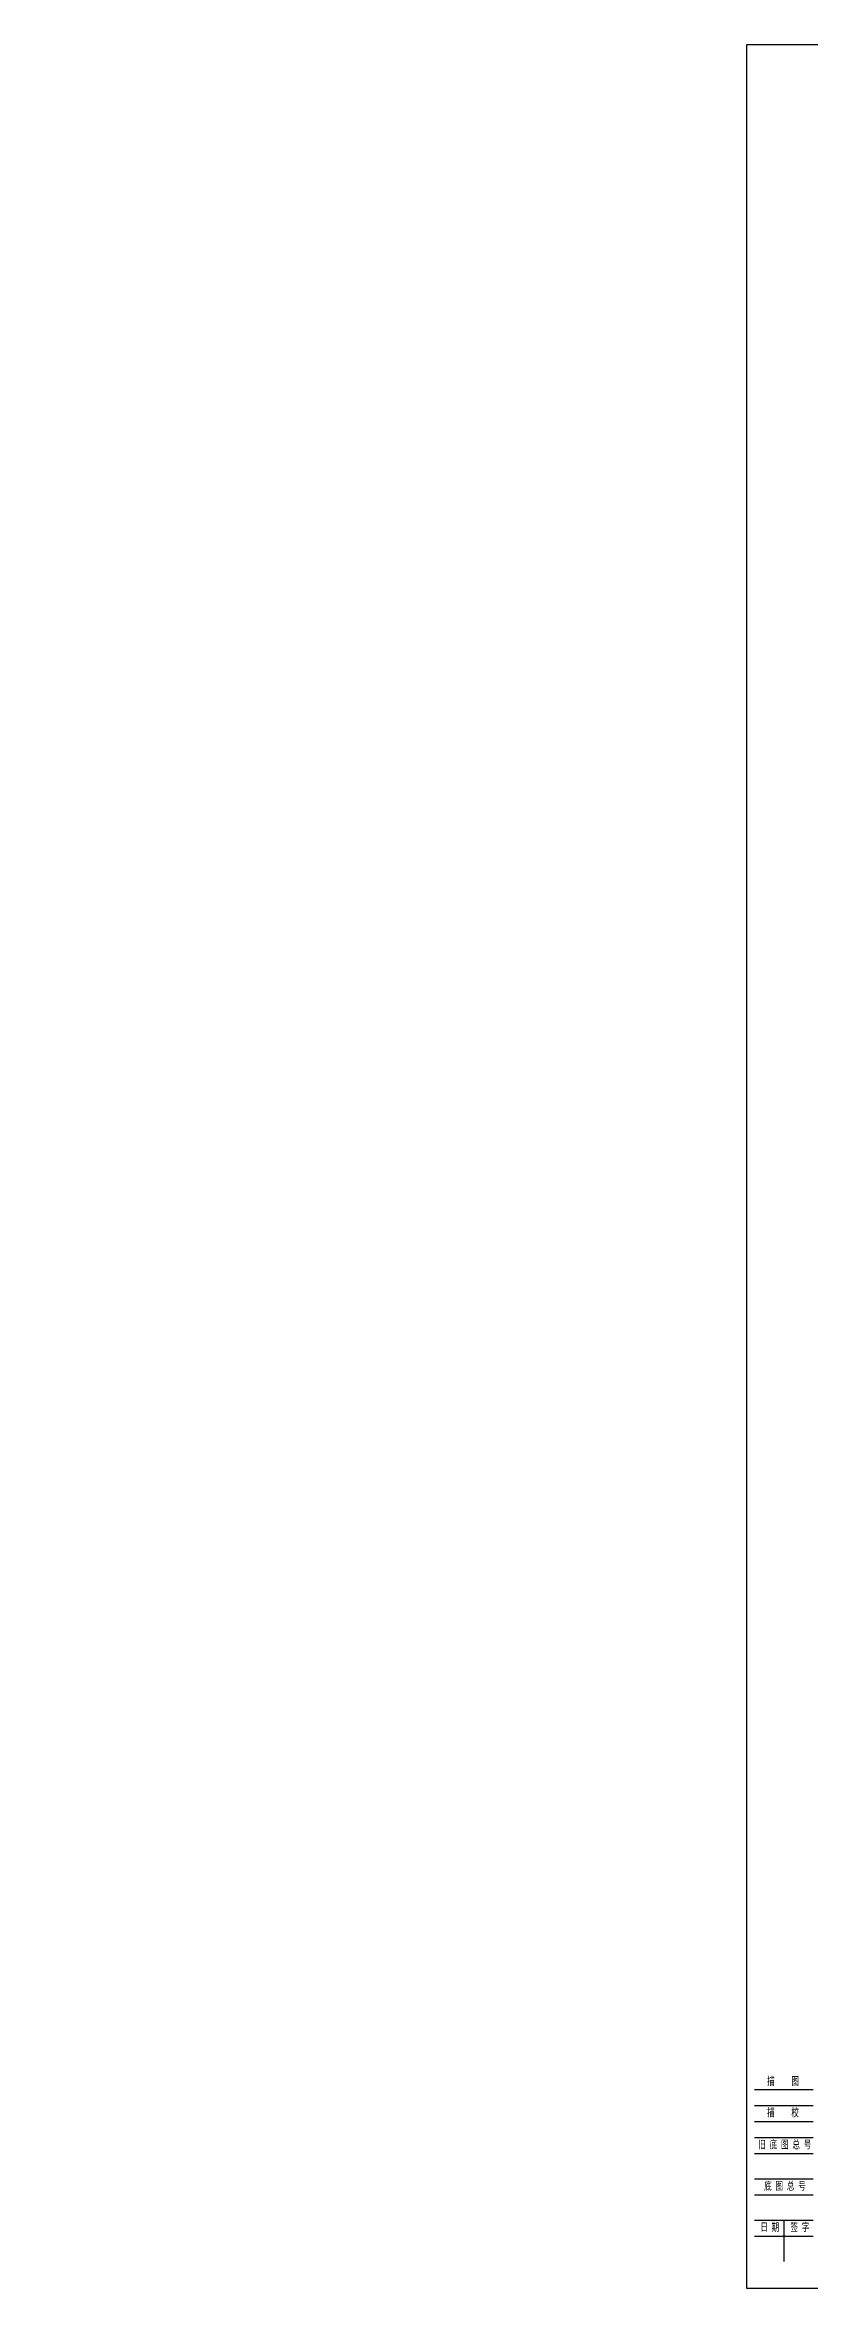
# Model space of a CAD drawing. Extents: x 12493 to 29640, y 0 to 16820.
# Drawn here: x 12493 to 18230, y 0 to 16820 of the extents above; entities that cross this region are included whole.
import ezdxf

# ---------------------------------------------------------------- set-up
doc = ezdxf.new("R2010")
doc.units = 0
doc.header["$LTSCALE"] = 600
doc.layers.get('0').update_dxf_attribs({"color": 2, "linetype": 'CONTINUOUS'})
doc.layers.add('_TITLE', color=4, linetype='CONTINUOUS')
doc.styles.add('HZ', font='ROMANS.SHX', dxfattribs={"width": 0.7, "bigfont": 'hztxt.shx'})

# ---------------------------------------------------------------- blocks, each defined once
blk = doc.blocks.new('LABEL')
for p, q in [((-22, 64.5), (0, 64.5)), ((-22, 52.5), (0, 52.5)), ((-22, 40.5), (0, 40.5)), ((-22, 25), (0, 25)), ((-22, 9.5), (0, 9.5)), ((-11, 15.5), (-11, 0))]:
    blk.add_line(p, q)
at = {"color": 5}
for p, q in [((-22, 58.5), (0, 58.5)), ((-22, 46.5), (0, 46.5)), ((-22, 31), (0, 31)), ((-22, 15.5), (0, 15.5))]:
    blk.add_line(p, q, dxfattribs=at)
at = {"color": 1, "style": 'HZ', "width": 0.7}
for s, p in [('描    图', (-17.33, 65.85)), ('描    校', (-17.33, 54.06)), ('旧 底 图 总 号', (-20.67, 42.07)), ('底 图 总 号', (-18.45, 26.53)), ('日 期', (-19.89, 11.12)), ('签 字', (-8.57, 11.11))]:
    blk.add_text(s, height=3, dxfattribs=at).set_placement(p)

msp = doc.modelspace()

# ---------------------------------------------------------------- linework, layer by layer
at = {"layer": '_TITLE', "color": 4}
msp.add_lwpolyline([(17760.34711, 0), (29640.34711, 0), (29640.34711, 16820), (17760.34711, 16820)], close=True, dxfattribs=at)

# ---------------------------------------------------------------- block references
at = {"layer": '_TITLE', "xscale": 20, "yscale": 20, "zscale": 20}
msp.add_blockref('LABEL', (18260.34711, 200), dxfattribs=at)

# ---------------------------------------------------------------- texts
at = {"insert": (12493, 166), "char_height": 3.5, "attachment_point": 4}
msp.add_mtext('\\A1; ', dxfattribs=at)

doc.saveas('drawing.dxf')
